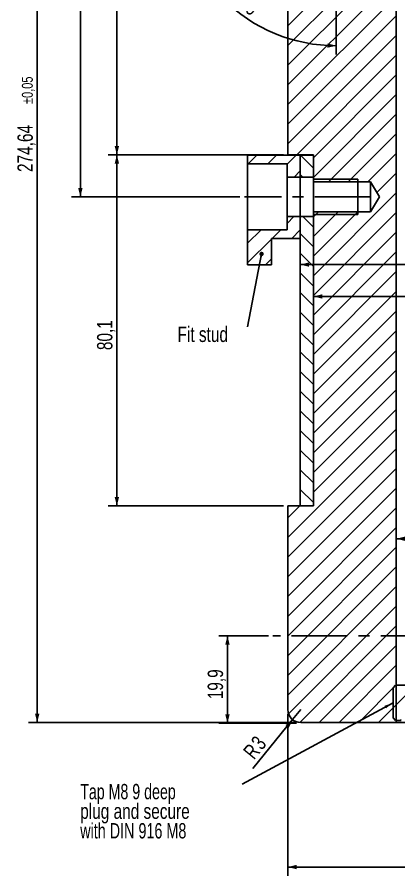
# Model space of a CAD drawing. Header units: millimetres. Extents: x 8 to 872, y 8 to 585.
# Drawn here: x 216.5 to 303.5, y 120.2 to 316.1 of the extents above; entities that cross this region are included whole.
import ezdxf

# ---------------------------------------------------------------- set-up
doc = ezdxf.new("R2010")
doc.units = ezdxf.units.MM
doc.linetypes.add('CENTERX2', pattern=[20.32, 12.7, -2.54, 2.54, -2.54])
for name, color, linetype in [('CENTERLINE', 4, 'CENTERX2'), ('DIMENSIONS', 2, 'Continuous'), ('HATCH', 3, 'Continuous'), ('TEXT', 2, 'Continuous')]:
    doc.layers.add(name, color=color, linetype=linetype)
doc.layers.add('OUTLINE', color=7, linetype='Continuous', lineweight=25)
doc.styles.add('SLDTEXTSTYLE0', font='TXT', dxfattribs={"width": 0.75})
doc.styles.add('SLDTEXTSTYLE3', font='TXT', dxfattribs={"width": 0.692308})
doc.styles.add('SLDTEXTSTYLE4', font='TXT', dxfattribs={"width": 0.7})
doc.dimstyles.new('SLDDIMSTYLE0', dxfattribs={"dimtxt": 3.5, "dimasz": 2, "dimexe": 0, "dimexo": 0.0625, "dimgap": 0.875, "dimtad": 1, "dimrnd": 1e-09, "dimzin": 12, "dimdsep": 46, "dimtxsty": 'SLDTEXTSTYLE0', "dimsah": 1, "dimcen": 0, "dimadec": 0, "dimazin": 3, "dimtfac": 1, "dimtofl": 0, "dimtmove": 0, "dimatfit": 3, "dimfxl": 0, "dimfrac": 2, "dimtolj": 1, "dimtzin": 12, "dimarcsym": 0})
doc.dimstyles.new('SLDDIMSTYLE17', dxfattribs={"dimtxt": 0.18, "dimasz": 2, "dimexe": 0, "dimexo": 0.0625, "dimgap": 0, "dimtad": 0, "dimtih": 1, "dimtoh": 1, "dimdec": 0, "dimrnd": 1e-09, "dimzin": 0, "dimdsep": 46, "dimtxsty": 'Standard', "dimsah": 1, "dimcen": 0.09, "dimadec": 0, "dimazin": 0, "dimtfac": 2, "dimtdec": 0, "dimtofl": 0, "dimtmove": 0, "dimatfit": 3, "dimfxl": 0, "dimfrac": 2, "dimtolj": 1, "dimtzin": 0, "dimarcsym": 0})
doc.dimstyles.new('SLDDIMSTYLE18', dxfattribs={"dimtxt": 0.18, "dimasz": 1, "dimexe": 0, "dimexo": 0.0625, "dimgap": 0, "dimtad": 0, "dimtih": 1, "dimtoh": 1, "dimdec": 0, "dimrnd": 1e-09, "dimzin": 0, "dimdsep": 46, "dimtxsty": 'Standard', "dimblk1": 'DOT', "dimblk2": 'DOT', "dimsah": 1, "dimcen": 0.09, "dimadec": 0, "dimazin": 0, "dimtfac": 1, "dimtdec": 0, "dimtofl": 0, "dimtmove": 0, "dimatfit": 3, "dimldrblk": 'DOT', "dimfxl": 0, "dimfrac": 2, "dimtolj": 1, "dimtzin": 0, "dimarcsym": 0})
doc.dimstyles.new('SLDDIMSTYLE2', dxfattribs={"dimtxt": 3.5, "dimasz": 2, "dimexe": 0, "dimexo": 0.0625, "dimgap": 0.875, "dimtad": 1, "dimrnd": 1e-09, "dimzin": 12, "dimdsep": 46, "dimtxsty": 'SLDTEXTSTYLE0', "dimsah": 1, "dimcen": 0.09, "dimadec": 0, "dimazin": 3, "dimtfac": 1, "dimtofl": 0, "dimtmove": 0, "dimatfit": 3, "dimfxl": 0, "dimfrac": 2, "dimtolj": 1, "dimtzin": 12, "dimarcsym": 0})
doc.dimstyles.new('SLDDIMSTYLE3', dxfattribs={"dimtxt": 3.5, "dimasz": 2, "dimexe": 0, "dimexo": 0.0625, "dimgap": 0.875, "dimtad": 1, "dimrnd": 1e-09, "dimzin": 12, "dimdsep": 46, "dimtxsty": 'SLDTEXTSTYLE0', "dimsah": 1, "dimcen": 0.09, "dimadec": 0, "dimazin": 3, "dimtol": 1, "dimtp": 0.05, "dimtm": 0.05, "dimtfac": 1, "dimtofl": 0, "dimtmove": 0, "dimatfit": 3, "dimfxl": 0, "dimfrac": 2, "dimtolj": 1, "dimarcsym": 0})
doc.dimstyles.new('SLDDIMSTYLE8', dxfattribs={"dimtxt": 3.5, "dimasz": 2, "dimexe": 0, "dimexo": 0.0625, "dimgap": 0.875, "dimtad": 1, "dimdec": 4, "dimzin": 12, "dimdsep": 46, "dimtxsty": 'SLDTEXTSTYLE0', "dimsah": 1, "dimcen": 0.09, "dimazin": 3, "dimtfac": 1, "dimtofl": 0, "dimtmove": 0, "dimatfit": 3, "dimfxl": 0, "dimfrac": 2, "dimtolj": 1, "dimtzin": 12, "dimarcsym": 0})
doc.dimstyles.new('SLDDIMSTYLE9', dxfattribs={"dimtxt": 3.5, "dimasz": 2, "dimexe": 0, "dimexo": 0.0625, "dimgap": 0.875, "dimtad": 1, "dimdec": 1, "dimrnd": 1e-09, "dimzin": 12, "dimdsep": 46, "dimtxsty": 'SLDTEXTSTYLE0', "dimsah": 1, "dimcen": 0.09, "dimadec": 0, "dimazin": 3, "dimtfac": 1, "dimtdec": 1, "dimtofl": 0, "dimtmove": 0, "dimatfit": 3, "dimfxl": 0, "dimfrac": 2, "dimtolj": 1, "dimtzin": 12, "dimarcsym": 0})

# ---------------------------------------------------------------- blocks, each defined once
blk = doc.blocks.new('_D_3')
at = {"layer": 'DIMENSIONS'}
for p, q in [((275.26, 410.83), (228.9, 410.83)), ((230.9, 275.13), (230.9, 410.83)), ((267.3, 275.13), (228.9, 275.13))]:
    blk.add_line(p, q, dxfattribs=at)
for points in [[(230.9, 410.83), (230.4, 408.83), (231.4, 408.83)], [(230.9, 275.13), (231.4, 277.13), (230.4, 277.13)]]:
    blk.add_solid(points, dxfattribs=at)
at = {"layer": 'DIMENSIONS', "attachment_point": 1, "rotation": 90, "style": 'SLDTEXTSTYLE0'}
for s, insert, char_height in [('±0,05', (227.4, 345.49), 2.5), ('135,7', (226.39, 332.56), 3.5)]:
    blk.add_mtext(s, dxfattribs=dict(at, insert=insert, char_height=char_height))
blk = doc.blocks.new('_D_15')
at = {"layer": 'DIMENSIONS'}
for p, q in [((275.26, 410.83), (237.23, 410.83)), ((239.23, 284.73), (239.23, 410.83)), ((277.21, 284.73), (237.23, 284.73))]:
    blk.add_line(p, q, dxfattribs=at)
for points in [[(239.23, 410.83), (238.73, 408.83), (239.73, 408.83)], [(239.23, 284.73), (239.73, 286.73), (238.73, 286.73)]]:
    blk.add_solid(points, dxfattribs=at)
at = {"layer": 'DIMENSIONS', "attachment_point": 1, "rotation": 90, "style": 'SLDTEXTSTYLE0'}
for s, insert, char_height in [('±0,05', (235.73, 350.1), 2.5), ('126,1', (234.71, 337.17), 3.5)]:
    blk.add_mtext(s, dxfattribs=dict(at, insert=insert, char_height=char_height))
blk = doc.blocks.new('_D_16')
at = {"layer": 'DIMENSIONS'}
for p, q in [((273.78, 175), (262.45, 175)), ((264.45, 175), (264.45, 155.08)), ((280.21, 155.08), (262.45, 155.08))]:
    blk.add_line(p, q, dxfattribs=at)
for points in [[(264.45, 175), (263.95, 173), (264.95, 173)], [(264.45, 155.08), (264.95, 157.08), (263.95, 157.08)]]:
    blk.add_solid(points, dxfattribs=at)
at = {"layer": 'DIMENSIONS', "insert": (259.94, 160.51), "char_height": 3.5, "attachment_point": 1, "rotation": 90, "style": 'SLDTEXTSTYLE0'}
blk.add_mtext('19,9', dxfattribs=at)
blk = doc.blocks.new('_D_28')
at = {"layer": 'DIMENSIONS'}
for p, q in [((288.26, 429.83), (219.06, 429.83)), ((221.06, 429.83), (221.06, 155.19)), ((280.21, 155.19), (219.06, 155.19))]:
    blk.add_line(p, q, dxfattribs=at)
for points in [[(221.06, 429.83), (220.56, 427.83), (221.56, 427.83)], [(221.06, 155.19), (221.56, 157.19), (220.56, 157.19)]]:
    blk.add_solid(points, dxfattribs=at)
at = {"layer": 'DIMENSIONS', "attachment_point": 1, "rotation": 90, "style": 'SLDTEXTSTYLE0'}
for s, insert, char_height in [('±0,05', (217.56, 296.31), 2.5), ('274,64', (216.55, 280.79), 3.5)]:
    blk.add_mtext(s, dxfattribs=dict(at, insert=insert, char_height=char_height))
blk = doc.blocks.new('_D_29')
at = {"layer": 'DIMENSIONS'}
for q in [(302.96, 197.12), (339.39, 197.12)]:
    blk.add_line((309.46, 197.12), q, dxfattribs=at)
for points in [[(302.96, 197.12), (304.96, 196.62), (304.96, 197.62)], [(309.46, 197.12), (307.46, 197.62), (307.46, 196.62)]]:
    blk.add_solid(points, dxfattribs=at)
at = {"layer": 'DIMENSIONS', "char_height": 3.5, "attachment_point": 1, "style": 'SLDTEXTSTYLE0'}
for s, insert in [('%%c', (326.06, 201.63)), ('6,5', (331.34, 201.63))]:
    blk.add_mtext(s, dxfattribs=dict(at, insert=insert))
blk = doc.blocks.new('_D_34')
at = {"layer": 'DIMENSIONS'}
for p, q in [((289.26, 345.13), (289.26, 307.59)), ((278.38, 335.25), (262, 318.88))]:
    blk.add_line(p, q, dxfattribs=at)
blk.add_arc((289.26, 346.13), 36.54, 225, 270, dxfattribs=at)
for points in [[(263.42, 320.29), (264.53, 318.55), (265.21, 319.28)], [(289.26, 309.59), (287.27, 310.14), (287.25, 309.14)]]:
    blk.add_solid(points, dxfattribs=at)
at = {"layer": 'DIMENSIONS', "insert": (268.63, 321.37), "char_height": 3.5, "attachment_point": 1, "rotation": 326.4768, "style": 'SLDTEXTSTYLE0'}
blk.add_mtext('45°', dxfattribs=at)
blk = doc.blocks.new('_D_36')
at = {"layer": 'DIMENSIONS'}
for q in [(281.21, 158.19), (270.25, 144.71)]:
    blk.add_line((279.32, 155.86), q, dxfattribs=at)
blk.add_solid([(279.32, 155.86), (277.67, 154.62), (278.44, 153.99)], dxfattribs=at)
at = {"layer": 'DIMENSIONS', "char_height": 3.5, "attachment_point": 1, "rotation": 50.8864, "style": 'SLDTEXTSTYLE0'}
for s, insert in [('3', (269.58, 150.95)), ('R', (267.8, 148.75))]:
    blk.add_mtext(s, dxfattribs=dict(at, insert=insert))
blk = doc.blocks.new('_D_38')
at = {"layer": 'DIMENSIONS'}
blk.add_line((284.06, 252.4), (424.36, 252.4), dxfattribs=at)
for points in [[(284.06, 252.4), (286.06, 251.9), (286.06, 252.9)], [(424.36, 252.4), (422.36, 252.9), (422.36, 251.9)]]:
    blk.add_solid(points, dxfattribs=at)
at = {"layer": 'DIMENSIONS', "insert": (327.16, 256.91), "char_height": 3.5, "attachment_point": 1, "style": 'SLDTEXTSTYLE0'}
blk.add_mtext('140,3', dxfattribs=at)
blk = doc.blocks.new('_D_39')
at = {"layer": 'DIMENSIONS'}
blk.add_line((281.06, 259.67), (354.21, 259.67), dxfattribs=at)
for points in [[(281.06, 259.67), (283.06, 259.17), (283.06, 260.17)], [(354.21, 259.67), (352.21, 260.17), (352.21, 259.17)]]:
    blk.add_solid(points, dxfattribs=at)
at = {"layer": 'DIMENSIONS', "insert": (327.17, 264.18), "char_height": 3.5, "attachment_point": 1, "style": 'SLDTEXTSTYLE0'}
blk.add_mtext('73,15', dxfattribs=at)
blk = doc.blocks.new('_D_40')
at = {"layer": 'DIMENSIONS'}
for p, q in [((278.21, 157.19), (278.21, 120.23)), ((430.21, 157.19), (430.21, 120.23)), ((278.21, 122.23), (430.21, 122.23))]:
    blk.add_line(p, q, dxfattribs=at)
for points in [[(278.21, 122.23), (280.21, 121.73), (280.21, 122.73)], [(430.21, 122.23), (428.21, 122.73), (428.21, 121.73)]]:
    blk.add_solid(points, dxfattribs=at)
at = {"layer": 'DIMENSIONS', "char_height": 3.5, "attachment_point": 1, "style": 'SLDTEXTSTYLE0'}
for s, insert in [('%%c', (347.69, 126.74)), ('152', (352.97, 126.74))]:
    blk.add_mtext(s, dxfattribs=dict(at, insert=insert))
blk = doc.blocks.new('_D_41')
at = {"layer": 'DIMENSIONS'}
for p, q in [((277.21, 284.73), (237.23, 284.73)), ((239.23, 284.73), (239.23, 204.63)), ((277.21, 204.63), (237.23, 204.63))]:
    blk.add_line(p, q, dxfattribs=at)
for points in [[(239.23, 284.73), (238.73, 282.73), (239.73, 282.73)], [(239.23, 204.63), (239.73, 206.63), (238.73, 206.63)]]:
    blk.add_solid(points, dxfattribs=at)
at = {"layer": 'DIMENSIONS', "insert": (234.71, 240.16), "char_height": 3.5, "attachment_point": 1, "rotation": 90, "style": 'SLDTEXTSTYLE0'}
blk.add_mtext('80,1', dxfattribs=at)
blk = doc.blocks.new('_DOT')
at = {"color": 0, "linetype": 'ByBlock', "lineweight": -2}
blk.add_line((-0.5, 0), (-1, 0), dxfattribs=at)
at = {"color": 0, "linetype": 'ByBlock', "const_width": 0.5}
blk.add_lwpolyline([(-0.25, 0, 1), (0.25, 0, 1)], format="xyb", close=True, dxfattribs=at)
blk = doc.blocks.new('SW_NOTE_6')
at = {"layer": 'TEXT', "color": 0, "char_height": 3.5, "attachment_point": 1}
for s, insert, style in [('Tap M8 9 deep', (-36.92, 0.03), 'SLDTEXTSTYLE3'), ('plug and secure', (-36.92, -4.44), 'SLDTEXTSTYLE0'), ('with DIN 916 M8', (-36.92, -8.91), 'SLDTEXTSTYLE4')]:
    blk.add_mtext(s, dxfattribs=dict(at, insert=insert, style=style))

msp = doc.modelspace()

# ---------------------------------------------------------------- hatches: boundary and pattern name
at = {"layer": 'HATCH'}
h = msp.add_hatch(dxfattribs=at)
h.set_pattern_fill('ANSI31', color=256, angle=3e-322, style=0)
edge = h.paths.add_edge_path(flags=0)
edge.add_line((289.25884, 346.13342), (279.08752, 335.9621))
edge.add_arc((281.20884, 333.84078), 3, 135, 180)
edge.add_line((278.20884, 333.84078), (278.20884, 284.73342))
edge.add_line((278.20884, 284.73342), (284.05884, 284.73342))
edge.add_line((284.05884, 284.73342), (284.05884, 278.53342))
edge.add_line((284.05884, 278.53342), (297.05884, 278.53342))
edge.add_line((297.05884, 278.53342), (299.10177, 275.13342))
edge.add_line((299.10177, 275.13342), (297.05884, 271.73342))
edge.add_line((297.05884, 271.73342), (284.05884, 271.73342))
edge.add_line((284.05884, 271.73342), (284.05884, 204.63342))
edge.add_line((284.05884, 204.63342), (278.20884, 204.63342))
edge.add_line((278.20884, 204.63342), (278.20884, 158.18876))
edge.add_arc((281.20884, 158.18876), 3, 180, 270)
edge.add_line((281.20884, 155.18876), (302.95884, 155.18876))
edge.add_line((302.95884, 155.18876), (302.95884, 429.83342))
edge.add_line((302.95884, 429.83342), (289.25884, 429.83342))
edge.add_line((289.25884, 429.83342), (289.25884, 410.83342))
edge.add_line((289.25884, 410.83342), (289.25884, 346.13342))
h = msp.add_hatch(dxfattribs=at)
h.set_pattern_fill('ANSI31', color=256, style=0)
h.paths.add_polyline_path([(281.05884, 284.63342), (269.05884, 284.63342), (269.05884, 282.63342), (278.05884, 282.63342), (278.05884, 279.63342), (281.05884, 279.63342)], flags=0)
h = msp.add_hatch(dxfattribs=at)
h.set_pattern_fill('ANSI31', color=256, angle=90, style=0)
h.paths.add_polyline_path([(284.05884, 284.63342), (281.05884, 284.63342), (281.05884, 279.63342), (284.05884, 279.63342)], flags=0)
h = msp.add_hatch(dxfattribs=at)
h.set_pattern_fill('ANSI31', color=256, style=0)
h.paths.add_polyline_path([(274.45884, 265.63342), (281.05884, 265.63342), (281.05884, 270.63342), (278.05884, 270.63342), (278.05884, 267.63342), (269.05884, 267.63342), (269.05884, 259.63342), (274.45884, 259.63342)], flags=0)
h = msp.add_hatch(dxfattribs=at)
h.set_pattern_fill('ANSI31', color=256, angle=90, style=0)
h.paths.add_polyline_path([(281.05884, 204.63342), (284.05884, 204.63342), (284.05884, 270.63342), (281.05884, 270.63342)], flags=0)
h = msp.add_hatch(dxfattribs=at)
h.set_pattern_fill('ANSI31', color=256, style=0)
h.paths.add_polyline_path([(302.20884, 163.08876), (302.20884, 156.28876), (302.80884, 155.68876), (304.10295, 155.68876), (304.10295, 158.62449), (306.20884, 159.18876), (308.31473, 158.62449), (308.31473, 155.68876), (309.60884, 155.68876), (310.20884, 156.28876), (310.20884, 163.08876), (309.60884, 163.68876), (302.80884, 163.68876)], flags=0)

# ---------------------------------------------------------------- linework, layer by layer
at = {"layer": 'CENTERLINE'}
for p, q in [((297.05884, 275.13342), (268.29904, 275.13342)), ((312.09156, 174.9966), (274.77956, 174.9966))]:
    msp.add_line(p, q, dxfattribs=at)
at = {"layer": 'OUTLINE'}
for p, q in [((302.95884, 429.83342), (302.95884, 155.18876)), ((278.20884, 284.73342), (278.20884, 333.84078)), ((281.05884, 284.63342), (269.05884, 284.63342)), ((269.05884, 284.63342), (269.05884, 282.63342)), ((284.05884, 284.73342), (278.20884, 284.73342)), ((281.05884, 279.63342), (281.05884, 284.63342)), ((284.05884, 284.63342), (281.05884, 284.63342)), ((284.05884, 284.73342), (284.05884, 278.53342)), ((284.05884, 279.63342), (284.05884, 284.63342)), ((278.05884, 282.63342), (269.05884, 282.63342)), ((269.05884, 267.63342), (269.05884, 282.63342)), ((278.05884, 279.63342), (278.05884, 282.63342)), ((281.05884, 279.63342), (278.05884, 279.63342)), ((278.05884, 270.63342), (278.05884, 279.63342)), ((281.05884, 270.63342), (281.05884, 279.63342)), ((284.05884, 279.63342), (281.05884, 279.63342)), ((284.05884, 279.13342), (294.15884, 279.13342)), ((284.05884, 278.53342), (297.05884, 278.53342)), ((284.05884, 278.53342), (284.05884, 271.73342)), ((294.15884, 279.13342), (294.15884, 271.13342)), ((297.05884, 278.53342), (299.10176, 275.13342)), ((297.05884, 278.53342), (297.05884, 271.73342)), ((299.10176, 275.13342), (297.05884, 271.73342)), ((278.05884, 267.63342), (278.05884, 270.63342)), ((278.05884, 270.63342), (281.05884, 270.63342)), ((281.05884, 265.63342), (281.05884, 270.63342)), ((281.05884, 270.63342), (284.05884, 270.63342)), ((281.05884, 204.63342), (281.05884, 270.63342)), ((284.05884, 271.73342), (284.05884, 204.63342)), ((297.05884, 271.73342), (284.05884, 271.73342)), ((284.05884, 271.13342), (294.15884, 271.13342)), ((284.05884, 204.63342), (284.05884, 270.63342)), ((269.05884, 267.63342), (278.05884, 267.63342)), ((269.05884, 267.63342), (269.05884, 259.63342)), ((274.45884, 259.63342), (274.45884, 265.63342)), ((274.45884, 265.63342), (281.05884, 265.63342)), ((269.05884, 259.63342), (274.45884, 259.63342)), ((278.20884, 158.18875), (278.20884, 204.63342)), ((278.20884, 204.63342), (284.05884, 204.63342)), ((281.05884, 204.63342), (284.05884, 204.63342)), ((302.20884, 163.08876), (302.80884, 163.68876)), ((302.20884, 163.08876), (302.20884, 156.28875)), ((309.60884, 163.68876), (302.80884, 163.68876)), ((302.95884, 155.18876), (281.20884, 155.18876)), ((302.80884, 155.68876), (302.20884, 156.28875)), ((302.80884, 155.68876), (304.10295, 155.68876)), ((309.45884, 155.18876), (302.95884, 155.18876))]:
    msp.add_line(p, q, dxfattribs=at)
msp.add_arc((281.20884, 158.18876), 3, 180, 270, dxfattribs=at)

# ---------------------------------------------------------------- block references
at = {"layer": 'TEXT'}
msp.add_blockref('SW_NOTE_6', (267.78656, 141.16653), dxfattribs=at)

# ---------------------------------------------------------------- texts
at = {"layer": 'TEXT', "insert": (253.06199, 245.51251), "char_height": 3.5, "attachment_point": 1, "style": 'SLDTEXTSTYLE0'}
msp.add_mtext('Fit stud', dxfattribs=at)

# ---------------------------------------------------------------- dimensions: what is measured, and where the dimension line sits
at = {"layer": 'DIMENSIONS'}
for base, p1, p2, dimstyle, picture, middle in [((221.05884, 155.18876), (289.25884, 429.83342), (281.20884, 155.18876), 'SLDDIMSTYLE3', '_D_28', (221.05884, 292.51109)), ((230.903, 410.83342), (268.29904, 275.13342), (276.25884, 410.83342), 'SLDDIMSTYLE3', '_D_3', (230.903, 342.98342)), ((239.22669, 410.83342), (278.20884, 284.73342), (276.25884, 410.83342), 'SLDDIMSTYLE3', '_D_15', (239.22669, 347.78342)), ((239.22669, 204.63342), (278.20884, 284.73342), (278.20884, 204.63342), 'SLDDIMSTYLE2', '_D_41', (239.22669, 244.68342)), ((264.44949, 155.07876), (274.77956, 174.9966), (281.20884, 155.07876), 'SLDDIMSTYLE9', '_D_16', (264.44949, 165.03768))]:
    dim = msp.add_linear_dim(base=base, p1=p1, p2=p2, angle=90, dimstyle=dimstyle, dxfattribs=at)
    dim.commit()
    dim.dimension.update_dxf_attribs({"geometry": picture, "text_midpoint": middle, "dimtype": 160})
dim = msp.add_angular_dim_2l(base=(275.27381, 312.37058), line1=((289.25884, 429.83342), (289.25884, 346.13342)), line2=((279.08752, 335.9621), (289.25884, 346.13342)), dimstyle='SLDDIMSTYLE8', dxfattribs=at)
dim.commit()
dim.dimension.update_dxf_attribs({"geometry": '_D_34', "text_midpoint": (269.07616, 315.66754), "dimtype": 162})
for base, p1, p2, picture, middle in [((354.20884, 259.67235), (281.05884, 279.63342), (354.20884, 153.18876), '_D_39', (332.98392, 259.67235)), ((424.35884, 252.40259), (284.05884, 271.73342), (424.35884, 271.73342), '_D_38', (332.98268, 252.40259))]:
    dim = msp.add_linear_dim(base=base, p1=p1, p2=p2, dimstyle='SLDDIMSTYLE2', dxfattribs=at)
    dim.commit()
    dim.dimension.update_dxf_attribs({"geometry": picture, "text_midpoint": middle, "dimtype": 160})
for base, p1, p2, picture, middle in [((302.95884, 197.11803), (309.45884, 182.38987), (302.95884, 155.18876), '_D_29', (331.93305, 197.11803)), ((430.20884, 122.23094), (278.20884, 158.18876), (430.20884, 158.18876), '_D_40', (354.20884, 122.23094))]:
    dim = msp.add_linear_dim(base=base, p1=p1, p2=p2, text='%%c<>', dimstyle='SLDDIMSTYLE2', dxfattribs=at)
    dim.commit()
    dim.dimension.update_dxf_attribs({"geometry": picture, "text_midpoint": middle, "dimtype": 160})
dim = msp.add_radius_dim(center=(281.20884, 158.18876), mpoint=(279.31626, 155.86107), dimstyle='SLDDIMSTYLE0', dxfattribs=at)
dim.commit()
dim.dimension.update_dxf_attribs({"geometry": '_D_36', "text_midpoint": (272.78268, 147.82539), "dimtype": 164})

# ---------------------------------------------------------------- leaders
at = {"layer": 'TEXT'}
for points, dimstyle in [([(272.22958, 262.09834), (269.05452, 245.4776)], 'SLDDIMSTYLE18'), ([(302.20884, 159.6788), (267.78656, 141.16653)], 'SLDDIMSTYLE17')]:
    msp.add_leader(points, dimstyle=dimstyle, dxfattribs=at)

doc.saveas('drawing.dxf')
